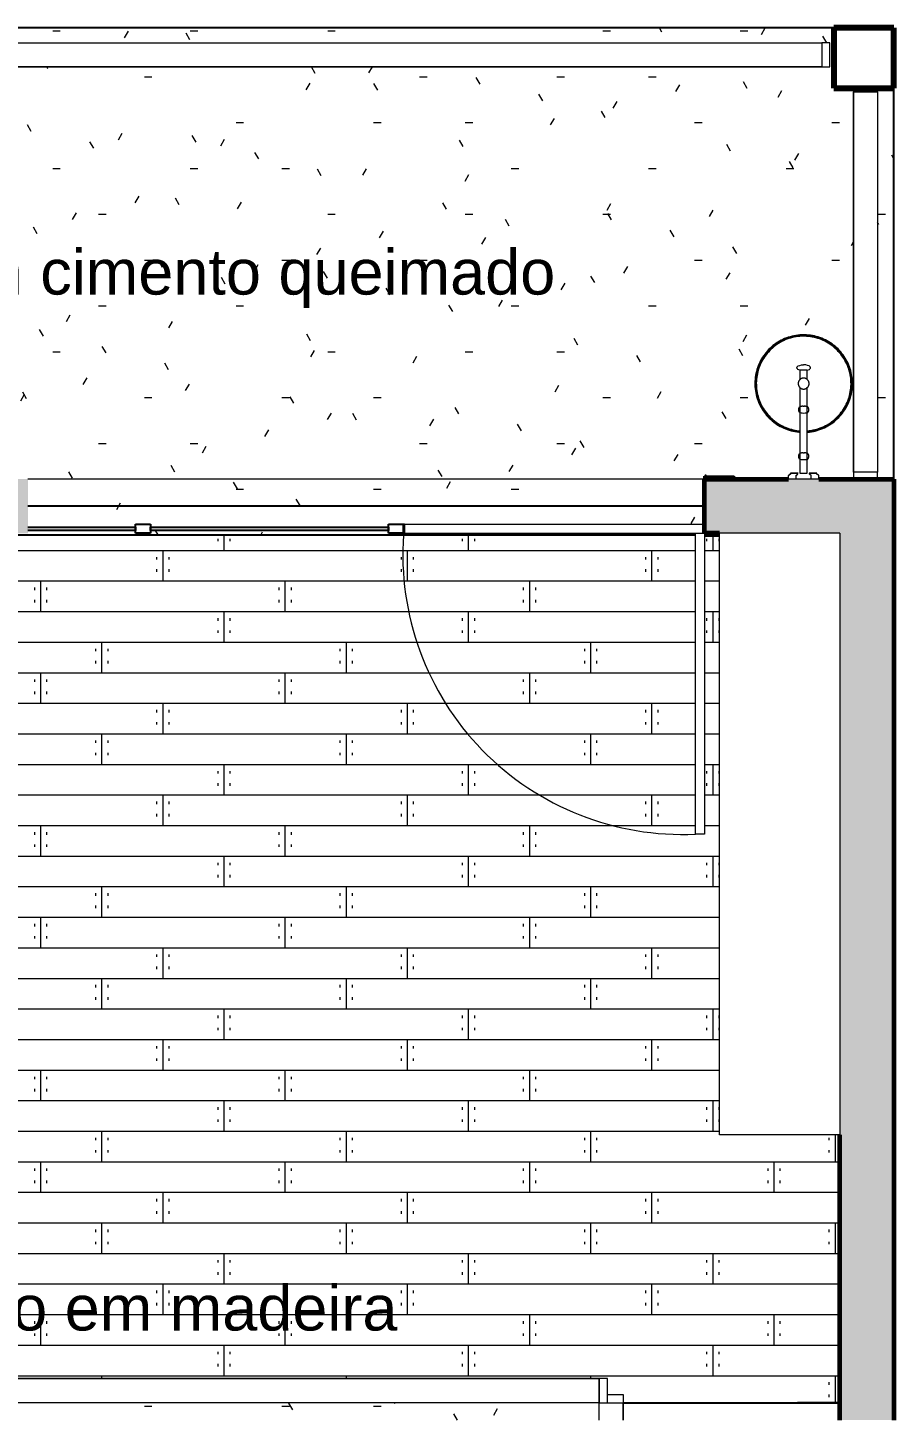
# Model space of a CAD drawing. Header units: millimetres. Extents: x -48985 to -29412, y -43090 to -3800.
# Drawn here: x -32292 to -29412, y -8428 to -3800 of the extents above; entities that cross this region are included whole.
import ezdxf

# ---------------------------------------------------------------- set-up
doc = ezdxf.new("R2010")
doc.units = ezdxf.units.MM
for name, color, linetype, lineweight in [('A-AREA', 32, 'Continuous', 9), ('A-DETL-MBND', 5, 'Continuous', 9), ('A-DOOR', 31, 'Continuous', 9), ('A-FLOR', 192, 'Continuous', 25), ('A-FLOR-PATT', 8, 'Continuous', 25), ('A-GLAZ-CWMG', 51, 'Continuous', 9), ('A-ROOF', 132, 'Continuous', 9), ('A-ROOF-PATT', 132, 'Continuous', 9), ('A-WALL', 113, 'Continuous', 25), ('A-WALL-PATT', 111, 'Continuous', 25), ('Balaústres', 7, 'Continuous', 9), ('Corrimãos superiores', 7, 'Continuous', 9), ('E-LITE-EQPM', 33, 'Continuous', 9), ('G-ANNO-TEXT', 231, 'Continuous', 9), ('I-FURN', 30, 'Continuous', 9), ('S-BEAM', 12, 'Continuous', 25), ('S-COLS', 52, 'Continuous', 25), ('S-STRS', 31, 'Continuous', 9)]:
    doc.layers.add(name, color=color, linetype=linetype, lineweight=lineweight)
doc.styles.add('Arial', font='arial.ttf', dxfattribs={"height": 150})
pattern_1 = [(0, (-27028.33, 0), (609.6, 152.4), [25.146, -432.054, 25.146, -432.054, -2438.4]), (0, (-27028.33, 0), (609.6, 152.4), [-914.4, 25.146, -889.254, 25.146, -432.054, -1066.8]), (0, (-27028.33, 0), (609.6, 152.4), [-2286, 25.146, -279.654, 25.146, -736.854]), (120, (-26799.73, 76.2), (-436.7823, 451.729), [25.146, -432.054, 25.146, -432.054, -2438.4]), (120, (-26799.73, 76.2), (-436.7823, 451.729), [-914.4, 25.146, -889.254, 25.146, -432.054, -1066.8]), (120, (-26799.73, 76.2), (-436.7823, 451.729), [-2286, 25.146, -279.654, 25.146, -736.854]), (240, (-26723.53, 381), (-172.8177, -604.129), [25.146, -432.054, 25.146, -432.054, -2438.4]), (240, (-26723.53, 381), (-172.8177, -604.129), [-914.4, 25.146, -889.254, 25.146, -432.054, -1066.8]), (240, (-26723.53, 381), (-172.8177, -604.129), [-2286, 25.146, -279.654, 25.146, -736.854])]

# ---------------------------------------------------------------- blocks, each defined once
blk = doc.blocks.new('Guarda-corpo - 8x8cm-4859784-PAGINAÇÃO DE PISO MEZANINO')
at = {"layer": 'Balaústres'}
for p, q in [((-12.5, -40), (40, -40)), ((40, -40), (40, -12.5))]:
    blk.add_line(p, q, dxfattribs=at)
blk = doc.blocks.new('Guarda-corpo - Guarda-corpo-3573188-PAGINAÇÃO DE PISO MEZANINO')
at = {"extrusion": (0, 0, -1), "zscale": -1, "rotation": 180}
blk.add_blockref('Guarda-corpo - 8x8cm-4859784-PAGINAÇÃO DE PISO MEZANINO', (3324.6, -8382.2), dxfattribs=at)
blk = doc.blocks.new('Tipo de corrimão superior - Corrimão superior_Interno_-3573205-PAGINAÇÃO DE PISO MEZANINO')
at = {"layer": 'Corrimãos superiores'}
for p, q in [((-3364.6, -8369.7), (-3284.6, -8369.7)), ((-3364.6, -8427.8), (-3364.6, -8369.7)), ((-3284.6, -8369.7), (-3284.6, -8427.8))]:
    blk.add_line(p, q, dxfattribs=at)
blk = doc.blocks.new('Tipo de corrimão superior - Corrimão superior_Interno_-V6-PAGINAÇÃO DE PISO MEZANINO')
at = {"layer": 'Corrimãos superiores'}
for p, q in [((-3364.6, -8369.7), (-3284.6, -8369.7)), ((-3364.6, -8427.8), (-3364.6, -8369.7)), ((-3284.6, -8427.8), (-3284.6, -8369.7))]:
    blk.add_line(p, q, dxfattribs=at)
blk = doc.blocks.new('Rectangular Mullion - Caibro-3577203-PAGINAÇÃO DE PISO MEZANINO')
at = {"layer": 'A-GLAZ-CWMG'}
blk.add_line((-2384.6, -6072.4), (-2383.7, -6072.4), dxfattribs=at)
blk = doc.blocks.new('Guarda-corpo - 8x8cm-4629493-PAGINAÇÃO DE PISO MEZANINO')
at = {"layer": 'Balaústres'}
for p, q in [((40, 40), (-40, 40)), ((-40, 40), (-40, 12.5))]:
    blk.add_line(p, q, dxfattribs=at)
blk = doc.blocks.new('Guarda-corpo - Guarda-corpo-3600729-PAGINAÇÃO DE PISO MEZANINO')
at = {"rotation": 269.9999999999998}
blk.add_blockref('Guarda-corpo - 8x8cm-4629493-PAGINAÇÃO DE PISO MEZANINO', (-3377.1, -8329.7), dxfattribs=at)
blk = doc.blocks.new('Tipo de corrimão superior - Corrimão superior_Interno_-3600794-PAGINAÇÃO DE PISO MEZANINO')
at = {"layer": 'Corrimãos superiores'}
for p, q in [((-7061.9, -8289.7), (-3364.6, -8289.7)), ((-3364.6, -8289.7), (-3364.6, -8369.7)), ((-3364.6, -8369.7), (-7061.9, -8369.7))]:
    blk.add_line(p, q, dxfattribs=at)
blk = doc.blocks.new('Tipo de corrimão superior - Corrimão superior_Interno_-V8-PAGINAÇÃO DE PISO MEZANINO')
at = {"layer": 'Corrimãos superiores'}
for p, q in [((-3364.6, -8289.7), (-7061.9, -8289.7)), ((-3364.6, -8369.7), (-3364.6, -8289.7)), ((-3364.6, -8369.7), (-7061.9, -8369.7))]:
    blk.add_line(p, q, dxfattribs=at)
blk = doc.blocks.new('Viga de Madeira - 14x19cm-4254779-PAGINAÇÃO DE PISO MEZANINO')
at = {"layer": 'S-BEAM'}
blk.add_line((-2564.6, -8369.8), (-2704.6, -8369.8), dxfattribs=at)
blk = doc.blocks.new('Guarda-corpo - 8x8cm-V10-PAGINAÇÃO DE PISO MEZANINO')
at = {"layer": 'Balaústres'}
for p, q in [((-40, -12.5), (-40, -40)), ((-40, -40), (40, -40)), ((40, -40), (40, -12.5))]:
    blk.add_line(p, q, dxfattribs=at)
blk = doc.blocks.new('Guarda-corpo - Guarda-corpo-3921231-PAGINAÇÃO DE PISO MEZANINO')
at = {"rotation": 89.99999999999982}
blk.add_blockref('Guarda-corpo - 8x8cm-V10-PAGINAÇÃO DE PISO MEZANINO', (-2637.1, -3889.7), dxfattribs=at)
blk = doc.blocks.new('Tipo de corrimão superior - Corrimão superior_Interno_-3921427-PAGINAÇÃO DE PISO MEZANINO')
at = {"layer": 'Corrimãos superiores'}
for p, q in [((-7019.6, -3849.7), (-2624.6, -3849.7)), ((-2624.6, -3849.7), (-2624.6, -3929.7)), ((-2624.6, -3929.7), (-7019.6, -3929.7))]:
    blk.add_line(p, q, dxfattribs=at)
blk = doc.blocks.new('Tipo de corrimão superior - Corrimão superior_Interno_-V11-PAGINAÇÃO DE PISO MEZANINO')
at = {"layer": 'Corrimãos superiores'}
for p, q in [((-7019.6, -3849.7), (-2624.6, -3849.7)), ((-2624.6, -3849.7), (-2624.6, -3929.7)), ((-7019.6, -3929.7), (-2624.6, -3929.7))]:
    blk.add_line(p, q, dxfattribs=at)
blk = doc.blocks.new('Porta inclinada - Porta inclinada Larissa-3958697-PAGINAÇÃO DE PISO MEZANINO')
at = {"layer": 'A-DOOR', "lineweight": 25}
for p, q in [((1799, 100), (1899, 100)), ((1799, -60), (1799, 100)), ((1899, 100), (1899, 90)), ((-449.3, -69.9), (-91.7, -69.9)), ((-91.7, -80.3), (-449.3, -80.3)), ((-91.7, -90), (-91.7, -60)), ((-91.7, -60), (-41.7, -60)), ((-91.7, -69.9), (-91.7, -80.3)), ((-41.7, -90), (-91.7, -90)), ((-41.7, -60), (-41.7, -90)), ((-41.7, -80.3), (-41.7, -69.9)), ((-41.7, -69.9), (750, -69.9)), ((750, -80.3), (-41.7, -80.3)), ((750, -90), (750, -60)), ((750, -60), (800, -60)), ((750, -69.9), (750, -80.3)), ((800, -90), (750, -90)), ((800, -60), (800, -90)), ((800, -90), (800, -60)), ((800, -60), (802.7, -60)), ((802.7, -90), (800, -90)), ((1799, -60), (1800, -60)), ((1850, -100), (1800, -100))]:
    blk.add_line(p, q, dxfattribs=at)
at = {"layer": 'A-DOOR'}
for p, q in [((802.7, -60), (1799, -60)), ((802.7, -60), (802.7, -90)), ((802.7, -90), (1770, -90)), ((1770, -90), (1800, -90)), ((1770, -1090), (1770, -90)), ((1799, -60), (1799, -90)), ((1800, -90), (1800, -1090)), ((1800, -1090), (1770, -1090))]:
    blk.add_line(p, q, dxfattribs=at)
blk.add_arc((1726.7, -161.6), 929.4, 175.9301, 272.6725, dxfattribs=at)
blk = doc.blocks.new('Pilar de Concreto - 20x20 cm-4229753-PAGINAÇÃO DE PISO MEZANINO')
at = {"layer": 'S-COLS', "lineweight": 80}
for p, q in [((100, 100), (-100, 100)), ((-100, 100), (-100, -100)), ((100, -100), (100, 100)), ((-100, -100), (100, -100))]:
    blk.add_line(p, q, dxfattribs=at)
blk = doc.blocks.new('estante - estante-4589433-PAGINAÇÃO DE PISO MEZANINO')
at = {"layer": 'I-FURN', "color": 55}
for p, q in [((-990, 0), (1010, 0)), ((-990, 0), (-990, -400)), ((1010, 0), (1010, -400)), ((1010, -400), (-990, -400))]:
    blk.add_line(p, q, dxfattribs=at)
blk = doc.blocks.new('Guarda-corpo - 8x8cm-V14-PAGINAÇÃO DE PISO MEZANINO')
at = {"layer": 'Balaústres'}
for p, q in [((-40, 24.9), (-40, 12.5)), ((40, 12.5), (40, 24.9))]:
    blk.add_line(p, q, dxfattribs=at)
blk = doc.blocks.new('Guarda-corpo - 8x8cm-V15-PAGINAÇÃO DE PISO MEZANINO')
at = {"layer": 'Balaústres'}
for p, q in [((-40, -12.5), (-40, -35.1)), ((40, -35.1), (40, -12.5))]:
    blk.add_line(p, q, dxfattribs=at)
blk = doc.blocks.new('Guarda-corpo - Guarda-corpo-4630530-PAGINAÇÃO DE PISO MEZANINO')
for name, p in [('Guarda-corpo - 8x8cm-V14-PAGINAÇÃO DE PISO MEZANINO', (-2479, -4024.5)), ('Guarda-corpo - 8x8cm-V15-PAGINAÇÃO DE PISO MEZANINO', (-2479, -5264.5))]:
    blk.add_blockref(name, p)
blk = doc.blocks.new('Tipo de corrimão superior - Corrimão superior_Interno_-4630711-PAGINAÇÃO DE PISO MEZANINO')
at = {"layer": 'Corrimãos superiores'}
for p, q in [((-2519, -4012), (-2439, -4012)), ((-2519, -5277), (-2519, -4012)), ((-2439, -4012), (-2439, -5277)), ((-2439, -5277), (-2519, -5277))]:
    blk.add_line(p, q, dxfattribs=at)
blk = doc.blocks.new('Tipo de corrimão superior - Corrimão superior_Interno_-V16-PAGINAÇÃO DE PISO MEZANINO')
at = {"layer": 'Corrimãos superiores'}
for p, q in [((-2439, -4012), (-2519, -4012)), ((-2519, -4012), (-2519, -5277)), ((-2439, -4012), (-2439, -5277)), ((-2439, -5277), (-2519, -5277))]:
    blk.add_line(p, q, dxfattribs=at)
blk = doc.blocks.new('Arandela Delta - Ligado-4914615-PAGINAÇÃO DE PISO MEZANINO')
at = {"layer": 'E-LITE-EQPM'}
for p, q in [((-50, 0), (-24.9, 0)), ((-50, 0), (-50, -12.2)), ((-24.9, 0), (24.9, 0)), ((-24.9, 0), (-24.9, -12.2)), ((-12.2, -20), (-12.2, -305.2)), ((0, -20), (-12.2, -20)), ((12.2, -20), (0, -20)), ((12.2, -304.4), (12.2, -20)), ((24.9, 0), (50, 0)), ((24.9, 0), (24.9, -12.2)), ((50, 0), (50, -12.2)), ((-1, -87.2), (-2.9, -87.2)), ((2.9, -64.8), (2.9, -64.8)), ((2.9, -219.8), (2.9, -219.8)), ((-1, -242.2), (-2.9, -242.2)), ((-12.2, -330.6), (-12.2, -361.6)), ((-12.2, -361.6), (0, -361.6)), ((0, -361.6), (12.2, -361.6)), ((12.2, -361.6), (12.2, -330.7))]:
    blk.add_line(p, q, dxfattribs=at)
at = {"layer": 'E-LITE-EQPM', "flags": 128}
for points in [[(-42.5, -20), (-41.2, -20), (-40, -20), (-38.8, -20), (-37.5, -20), (-36.3, -20), (-35.2, -20), (-34, -20), (-32.9, -20), (-31.8, -20), (-30.7, -20), (-29.7, -20), (-28.7, -20), (-27.7, -20), (-26.8, -20), (-25.9, -20), (-25, -20), (-24.2, -20), (-23.4, -20), (-22.7, -20), (-22, -20), (-21.4, -20), (-20.8, -20), (-20.2, -20), (-19.7, -20), (-19.3, -20), (-18.8, -20), (-18.5, -20), (-18.2, -20), (-18.1, -20)], [(-18.1, -20), (-18.4, -20), (-18.8, -20), (-19.1, -20), (-19.6, -20), (-20.1, -20), (-20.6, -20), (-21.2, -20), (-21.9, -20), (-22.5, -20), (-23.3, -20), (-24, -20), (-24.8, -20), (-25.7, -20), (-26.6, -20), (-27.5, -20), (-28.5, -20), (-29.5, -20), (-30.5, -20), (-31.5, -20), (-32.6, -20), (-33.7, -20), (-34.9, -20), (-36.1, -20), (-37.2, -20), (-38.5, -20), (-39.7, -20), (-40.9, -20), (-42.2, -20), (-42.5, -20)], [(18.1, -20), (18.4, -20), (18.8, -20), (19.1, -20), (19.6, -20), (20.1, -20), (20.6, -20), (21.2, -20), (21.9, -20), (22.5, -20), (23.3, -20), (24, -20), (24.8, -20), (25.7, -20), (26.6, -20), (27.5, -20), (28.5, -20), (29.5, -20), (30.5, -20), (31.5, -20), (32.6, -20), (33.7, -20), (34.9, -20), (36.1, -20), (37.2, -20), (38.5, -20), (39.7, -20), (40.9, -20), (42.2, -20), (42.5, -20)], [(42.5, -20), (41.2, -20), (40, -20), (38.8, -20), (37.5, -20), (36.3, -20), (35.2, -20), (34, -20), (32.9, -20), (31.8, -20), (30.7, -20), (29.7, -20), (28.7, -20), (27.7, -20), (26.8, -20), (25.9, -20), (25, -20), (24.2, -20), (23.4, -20), (22.7, -20), (22, -20), (21.4, -20), (20.8, -20), (20.2, -20), (19.7, -20), (19.3, -20), (18.8, -20), (18.5, -20), (18.2, -20), (18.1, -20)], [(-13.5, -85.1), (-13.9, -84.5), (-14.2, -83.9), (-14.5, -83.3), (-14.8, -82.7), (-15.1, -82.1), (-15.3, -81.5), (-15.5, -80.8), (-15.7, -80.2), (-15.9, -79.5), (-16, -78.8), (-16.1, -78.2), (-16.2, -77.5), (-16.2, -76.8), (-16.2, -76.1), (-16.2, -75.4), (-16.2, -74.8), (-16.1, -74.1), (-16.1, -73.4), (-15.9, -72.7), (-15.8, -72.1), (-15.6, -71.4), (-15.4, -70.8), (-15.2, -70.1), (-15, -69.5), (-14.7, -68.9), (-14.4, -68.2), (-14.1, -67.6), (-13.8, -67.1), (-13.6, -66.8)], [(0, -64.7), (-4.7, -64.9), (-8.8, -65.3), (-11.9, -65.9), (-13.5, -66.7), (-13.5, -67.5)], [(13.5, -67.5), (13.5, -66.7), (11.9, -65.9), (8.8, -65.3), (4.7, -64.9), (0, -64.7)], [(2.9, -87.2), (2.9, -87.2), (1, -87.2)], [(13.6, -66.8), (14, -67.4), (14.3, -68), (14.6, -68.6), (14.9, -69.3), (15.1, -69.9), (15.4, -70.5), (15.6, -71.2), (15.7, -71.8), (15.9, -72.5), (16, -73.2), (16.1, -73.8), (16.2, -74.5), (16.2, -75.2), (16.2, -75.9), (16.2, -76.6), (16.2, -77.2), (16.1, -77.9), (16, -78.6), (15.9, -79.3), (15.8, -79.9), (15.6, -80.6), (15.4, -81.2), (15.2, -81.9), (14.9, -82.5), (14.6, -83.1), (14.3, -83.7), (14, -84.3), (13.7, -84.9), (13.5, -85.1)], [(-13, -155.8), (-19.4, -156.4), (-25.8, -157.3), (-32.2, -158.5), (-38.6, -159.9), (-44.8, -161.6), (-51, -163.5), (-57.2, -165.7), (-63.2, -168.1), (-69.1, -170.7), (-74.9, -173.6), (-80.6, -176.7), (-86.2, -180), (-91.6, -183.6), (-96.9, -187.4), (-102, -191.4), (-107, -195.5), (-111.8, -199.9), (-116.4, -204.5), (-120.8, -209.2), (-125, -214.1), (-129.1, -219.2), (-132.9, -224.5), (-136.5, -229.8), (-139.9, -235.4), (-143.1, -241), (-146, -246.8), (-148.7, -252.7), (-151.2, -258.7), (-153.4, -264.8), (-155.4, -271), (-157.2, -277.2), (-158.6, -283.6), (-159.9, -289.9), (-160.8, -296.3), (-161.6, -302.8), (-162, -309.3), (-162.2, -315.7), (-162.2, -322.2), (-161.8, -328.7), (-161.3, -335.2), (-160.4, -341.6), (-159.3, -348), (-158, -354.4), (-156.4, -360.6), (-154.5, -366.9), (-152.4, -373), (-150.1, -379.1), (-147.5, -385), (-144.7, -390.9), (-141.7, -396.6), (-138.4, -402.2), (-134.9, -407.7), (-131.2, -413), (-127.2, -418.1), (-123.1, -423.2), (-118.8, -428), (-114.3, -432.7), (-109.6, -437.1), (-104.7, -441.4), (-99.7, -445.5), (-94.5, -449.4), (-89.1, -453.1), (-83.6, -456.5), (-78, -459.7), (-72.3, -462.8), (-66.4, -465.5), (-60.4, -468.1), (-54.3, -470.4), (-48.2, -472.4), (-42, -474.2), (-35.7, -475.8), (-29.3, -477.1), (-22.9, -478.1), (-16.5, -478.9), (-10, -479.4), (-3.5, -479.7), (0, -479.7)], [(-12.7, -158.6), (-19.1, -159.3), (-25.4, -160.2), (-31.7, -161.3), (-37.9, -162.7), (-44, -164.3), (-50.1, -166.2), (-56.1, -168.3), (-62.1, -170.7), (-67.9, -173.3), (-73.6, -176.1), (-79.2, -179.2), (-84.7, -182.5), (-90, -186), (-95.2, -189.7), (-100.2, -193.6), (-105.1, -197.7), (-109.8, -202), (-114.3, -206.5), (-118.7, -211.1), (-122.8, -216), (-126.8, -220.9), (-130.6, -226.1), (-134.1, -231.4), (-137.4, -236.8), (-140.6, -242.4), (-143.5, -248.1), (-146.1, -253.9), (-148.5, -259.7), (-150.7, -265.7), (-152.7, -271.8), (-154.4, -277.9), (-155.8, -284.2), (-157.1, -290.4), (-158, -296.7), (-158.7, -303), (-159.2, -309.4), (-159.4, -315.8), (-159.3, -322.2), (-159, -328.5), (-158.4, -334.9), (-157.6, -341.2), (-156.5, -347.5), (-155.2, -353.7), (-153.6, -359.9), (-151.8, -366), (-149.8, -372), (-147.5, -378), (-144.9, -383.8), (-142.2, -389.6), (-139.2, -395.2), (-135.9, -400.7), (-132.5, -406.1), (-128.9, -411.3), (-125, -416.4), (-120.9, -421.3), (-116.7, -426), (-112.3, -430.6), (-107.7, -435), (-102.9, -439.2), (-97.9, -443.3), (-92.8, -447.1), (-87.6, -450.7), (-82.2, -454.1), (-76.6, -457.2), (-71, -460.2), (-65.2, -462.9), (-59.4, -465.4), (-53.4, -467.7), (-47.3, -469.7), (-41.2, -471.5), (-35, -473), (-28.8, -474.3), (-22.5, -475.3), (-16.2, -476.1), (-9.8, -476.6), (-3.4, -476.8), (0, -476.9)], [(-12.6, -160.6), (-18.8, -161.3), (-25.1, -162.1), (-31.3, -163.3), (-37.4, -164.6), (-43.5, -166.3), (-49.5, -168.1), (-55.4, -170.2), (-61.3, -172.5), (-67, -175.1), (-72.7, -177.9), (-78.2, -180.9), (-83.6, -184.2), (-88.9, -187.6), (-94, -191.3), (-99, -195.1), (-103.8, -199.2), (-108.4, -203.4), (-112.9, -207.9), (-117.2, -212.5), (-121.3, -217.2), (-125.2, -222.2), (-128.9, -227.2), (-132.4, -232.5), (-135.7, -237.8), (-138.8, -243.3), (-141.7, -248.9), (-144.3, -254.7), (-146.7, -260.5), (-148.8, -266.4), (-150.8, -272.4), (-152.5, -278.4), (-153.9, -284.6), (-155.1, -290.8), (-156, -297), (-156.7, -303.2), (-157.2, -309.5), (-157.4, -315.8), (-157.3, -322.1), (-157, -328.4), (-156.4, -334.7), (-155.6, -340.9), (-154.6, -347.1), (-153.3, -353.3), (-151.7, -359.4), (-149.9, -365.4), (-147.9, -371.3), (-145.6, -377.2), (-143.1, -383), (-140.4, -388.7), (-137.4, -394.2), (-134.2, -399.7), (-130.8, -405), (-127.2, -410.1), (-123.4, -415.1), (-119.4, -420), (-115.2, -424.7), (-110.9, -429.2), (-106.3, -433.5), (-101.6, -437.7), (-96.7, -441.7), (-91.6, -445.4), (-86.5, -449), (-81.1, -452.4), (-75.7, -455.5), (-70.1, -458.4), (-64.4, -461.1), (-58.6, -463.6), (-52.7, -465.8), (-46.7, -467.8), (-40.7, -469.5), (-34.6, -471), (-28.4, -472.3), (-22.2, -473.3), (-16, -474.1), (-9.7, -474.6), (-3.4, -474.8), (0, -474.9)], [(0, -479.7), (6.5, -479.6), (13, -479.2), (19.4, -478.6), (25.8, -477.7), (32.2, -476.5), (38.6, -475.1), (44.8, -473.4), (51, -471.5), (57.2, -469.3), (63.2, -466.9), (69.1, -464.3), (74.9, -461.4), (80.6, -458.3), (86.2, -455), (91.6, -451.4), (96.9, -447.6), (102, -443.6), (107, -439.5), (111.8, -435.1), (116.4, -430.5), (120.8, -425.8), (125, -420.9), (129.1, -415.8), (132.9, -410.5), (136.5, -405.2), (139.9, -399.6), (143.1, -394), (146, -388.2), (148.7, -382.3), (151.2, -376.3), (153.4, -370.2), (155.4, -364), (157.2, -357.8), (158.6, -351.4), (159.9, -345.1), (160.8, -338.7), (161.6, -332.2), (162, -325.7), (162.2, -319.3), (162.2, -312.8), (161.8, -306.3), (161.3, -299.8), (160.4, -293.4), (159.3, -287), (158, -280.6), (156.4, -274.4), (154.5, -268.1), (152.4, -262), (150.1, -255.9), (147.5, -250), (144.7, -244.1), (141.7, -238.4), (138.4, -232.8), (134.9, -227.3), (131.2, -222), (127.2, -216.9), (123.1, -211.8), (118.8, -207), (114.3, -202.3), (109.6, -197.9), (104.7, -193.6), (99.7, -189.5), (94.5, -185.6), (89.1, -181.9), (83.6, -178.5), (78, -175.3), (72.3, -172.2), (66.4, -169.5), (60.4, -166.9), (54.3, -164.6), (48.2, -162.6), (42, -160.8), (35.7, -159.2), (29.3, -157.9), (22.9, -156.9), (16.5, -156.1), (12.2, -155.8)], [(0, -476.9), (6.4, -476.7), (12.7, -476.4), (19.1, -475.7), (25.4, -474.8), (31.7, -473.7), (37.9, -472.3), (44, -470.7), (50.1, -468.8), (56.1, -466.7), (62.1, -464.3), (67.9, -461.7), (73.6, -458.9), (79.2, -455.8), (84.7, -452.5), (90, -449), (95.2, -445.3), (100.2, -441.4), (105.1, -437.3), (109.8, -433), (114.3, -428.5), (118.7, -423.9), (122.8, -419), (126.8, -414.1), (130.6, -408.9), (134.1, -403.6), (137.4, -398.2), (140.6, -392.6), (143.5, -386.9), (146.1, -381.1), (148.5, -375.3), (150.7, -369.3), (152.7, -363.2), (154.4, -357.1), (155.8, -350.8), (157.1, -344.6), (158, -338.3), (158.7, -332), (159.2, -325.6), (159.4, -319.2), (159.3, -312.8), (159, -306.5), (158.4, -300.1), (157.6, -293.8), (156.5, -287.5), (155.2, -281.3), (153.6, -275.1), (151.8, -269), (149.8, -263), (147.5, -257), (144.9, -251.2), (142.2, -245.4), (139.2, -239.8), (135.9, -234.3), (132.5, -228.9), (128.9, -223.7), (125, -218.6), (120.9, -213.7), (116.7, -209), (112.3, -204.4), (107.7, -200), (102.9, -195.8), (97.9, -191.7), (92.8, -187.9), (87.6, -184.3), (82.2, -180.9), (76.6, -177.8), (71, -174.8), (65.2, -172.1), (59.4, -169.6), (53.4, -167.3), (47.3, -165.3), (41.2, -163.5), (35, -162), (28.8, -160.7), (22.5, -159.7), (16.2, -158.9), (12.2, -158.6)], [(0, -474.9), (6.3, -474.8), (12.6, -474.4), (18.8, -473.7), (25.1, -472.9), (31.3, -471.7), (37.4, -470.4), (43.5, -468.7), (49.5, -466.9), (55.4, -464.8), (61.3, -462.5), (67, -459.9), (72.7, -457.1), (78.2, -454.1), (83.6, -450.8), (88.9, -447.4), (94, -443.7), (99, -439.9), (103.8, -435.8), (108.4, -431.6), (112.9, -427.1), (117.2, -422.5), (121.3, -417.8), (125.2, -412.8), (128.9, -407.8), (132.4, -402.5), (135.7, -397.2), (138.8, -391.7), (141.7, -386.1), (144.3, -380.3), (146.7, -374.5), (148.8, -368.6), (150.8, -362.6), (152.5, -356.6), (153.9, -350.4), (155.1, -344.2), (156, -338), (156.7, -331.8), (157.2, -325.5), (157.4, -319.2), (157.3, -312.9), (157, -306.6), (156.4, -300.3), (155.6, -294.1), (154.6, -287.9), (153.3, -281.7), (151.7, -275.6), (149.9, -269.6), (147.9, -263.7), (145.6, -257.8), (143.1, -252), (140.4, -246.3), (137.4, -240.8), (134.2, -235.3), (130.8, -230), (127.2, -224.9), (123.4, -219.9), (119.4, -215), (115.2, -210.3), (110.9, -205.8), (106.3, -201.5), (101.6, -197.3), (96.7, -193.3), (91.6, -189.6), (86.5, -186), (81.1, -182.6), (75.7, -179.5), (70.1, -176.6), (64.4, -173.9), (58.6, -171.4), (52.7, -169.2), (46.7, -167.2), (40.7, -165.5), (34.6, -164), (28.4, -162.7), (22.2, -161.7), (16, -160.9), (12.2, -160.6)], [(-13.5, -240.1), (-13.9, -239.5), (-14.2, -238.9), (-14.5, -238.3), (-14.8, -237.7), (-15.1, -237.1), (-15.3, -236.5), (-15.5, -235.8), (-15.7, -235.2), (-15.9, -234.5), (-16, -233.8), (-16.1, -233.2), (-16.2, -232.5), (-16.2, -231.8), (-16.2, -231.1), (-16.2, -230.4), (-16.2, -229.8), (-16.1, -229.1), (-16.1, -228.4), (-15.9, -227.7), (-15.8, -227.1), (-15.6, -226.4), (-15.4, -225.8), (-15.2, -225.1), (-15, -224.5), (-14.7, -223.9), (-14.4, -223.2), (-14.1, -222.6), (-13.8, -222.1), (-13.6, -221.8)], [(0, -219.7), (-4.7, -219.9), (-8.8, -220.3), (-11.9, -220.9), (-13.5, -221.7), (-13.5, -222.5)], [(13.5, -222.5), (13.5, -221.7), (11.9, -220.9), (8.8, -220.3), (4.7, -219.9), (0, -219.7)], [(13.6, -221.8), (14, -222.4), (14.3, -223), (14.6, -223.6), (14.9, -224.3), (15.1, -224.9), (15.4, -225.5), (15.6, -226.2), (15.7, -226.8), (15.9, -227.5), (16, -228.2), (16.1, -228.8), (16.2, -229.5), (16.2, -230.2), (16.2, -230.9), (16.2, -231.6), (16.2, -232.2), (16.1, -232.9), (16, -233.6), (15.9, -234.3), (15.8, -234.9), (15.6, -235.6), (15.4, -236.2), (15.2, -236.9), (14.9, -237.5), (14.6, -238.1), (14.3, -238.7), (14, -239.3), (13.7, -239.9), (13.5, -240.1)], [(2.9, -242.2), (2.9, -242.2), (1, -242.2)], [(0, -299.3), (-0.7, -299.3), (-1.5, -299.4), (-2.2, -299.4), (-2.9, -299.5), (-3.6, -299.7), (-4.3, -299.8), (-5, -300), (-5.7, -300.2), (-6.4, -300.5), (-7.1, -300.7), (-7.8, -301), (-8.4, -301.4), (-9, -301.7), (-9.7, -302.1), (-10.3, -302.5), (-10.9, -302.9), (-11.4, -303.4), (-12, -303.8), (-12.5, -304.3), (-13.1, -304.8), (-13.6, -305.4), (-14, -305.9), (-14.5, -306.5), (-14.9, -307.1), (-15.3, -307.7), (-15.7, -308.3), (-16, -308.9), (-16.4, -309.6), (-16.7, -310.2), (-17, -310.9), (-17.2, -311.6), (-17.4, -312.3), (-17.6, -313), (-17.8, -313.7), (-17.9, -314.4), (-18, -315.1), (-18.1, -315.9), (-18.2, -316.6), (-18.2, -317.3), (-18.2, -318), (-18.2, -318.8), (-18.1, -319.5), (-18, -320.2), (-17.9, -320.9), (-17.7, -321.6), (-17.5, -322.3), (-17.3, -323), (-17.1, -323.7), (-16.8, -324.4), (-16.5, -325.1), (-16.2, -325.7), (-15.9, -326.4), (-15.5, -327), (-15.1, -327.6), (-14.7, -328.2), (-14.3, -328.8), (-13.8, -329.4), (-13.3, -329.9), (-12.8, -330.4), (-12.3, -330.9), (-11.7, -331.4), (-11.2, -331.9), (-10.6, -332.3), (-10, -332.7), (-9.4, -333.1), (-8.7, -333.5), (-8.1, -333.8), (-7.4, -334.1), (-6.8, -334.4), (-6.1, -334.6), (-5.4, -334.9), (-4.7, -335.1), (-4, -335.3), (-3.3, -335.4), (-2.6, -335.5), (-1.8, -335.6), (-1.1, -335.7), (-0.4, -335.7), (0, -335.7)], [(0, -335.7), (0.7, -335.7), (1.5, -335.6), (2.2, -335.6), (2.9, -335.5), (3.6, -335.3), (4.3, -335.2), (5, -335), (5.7, -334.8), (6.4, -334.5), (7.1, -334.3), (7.8, -334), (8.4, -333.6), (9, -333.3), (9.7, -332.9), (10.3, -332.5), (10.9, -332.1), (11.4, -331.6), (12, -331.2), (12.5, -330.7), (13.1, -330.2), (13.6, -329.6), (14, -329.1), (14.5, -328.5), (14.9, -327.9), (15.3, -327.3), (15.7, -326.7), (16, -326.1), (16.4, -325.4), (16.7, -324.8), (17, -324.1), (17.2, -323.4), (17.4, -322.7), (17.6, -322), (17.8, -321.3), (17.9, -320.6), (18, -319.9), (18.1, -319.1), (18.2, -318.4), (18.2, -317.7), (18.2, -317), (18.2, -316.2), (18.1, -315.5), (18, -314.8), (17.9, -314.1), (17.7, -313.4), (17.5, -312.7), (17.3, -312), (17.1, -311.3), (16.8, -310.6), (16.5, -309.9), (16.2, -309.3), (15.9, -308.6), (15.5, -308), (15.1, -307.4), (14.7, -306.8), (14.3, -306.2), (13.8, -305.6), (13.3, -305.1), (12.8, -304.6), (12.3, -304.1), (11.7, -303.6), (11.2, -303.1), (10.6, -302.7), (10, -302.3), (9.4, -301.9), (8.7, -301.5), (8.1, -301.2), (7.4, -300.9), (6.8, -300.6), (6.1, -300.4), (5.4, -300.1), (4.7, -299.9), (4, -299.7), (3.3, -299.6), (2.6, -299.5), (1.8, -299.4), (1.1, -299.3), (0.4, -299.3), (0, -299.3)], [(-12.2, -361.6), (-19.1, -364.6), (-20.9, -366.1), (-22.1, -367.7), (-22.4, -368.4), (-22.6, -369.1), (-22.7, -369.7), (-22.7, -370.4), (-22.5, -371.1), (-22, -372.3), (-21.1, -373.6), (-19.8, -374.9), (-17.9, -376.1), (-12.9, -378.2), (-7.1, -379.5), (0, -379.9)], [(12.2, -361.6), (19.1, -364.6), (20.9, -366.1), (22.1, -367.7), (22.4, -368.4), (22.6, -369.1), (22.7, -369.7), (22.7, -370.4), (22.5, -371.1), (22, -372.3), (21.1, -373.6), (19.8, -374.9), (17.9, -376.1), (12.9, -378.2), (7.1, -379.5), (0, -379.9)]]:
    blk.add_lwpolyline(points, dxfattribs=at)
at = {"layer": 'E-LITE-EQPM'}
for start, end in [(113.5868, 125.5252), (54.4748, 66.4132), (139.8817, 155.9068), (24.0428, 40.1183), (158.7293, 172.5), (353.8974, 15), (188.8642, 202.5), (345, 351.0249), (205.2697, 210), (330, 337.5), (234.7451, 246.7166), (293.5868, 305.605), (249.3378, 258.232)]:
    blk.add_arc((0, -317.5), 159.4, start, end, dxfattribs=at)
for points, knots in [([(-50, -12.2), (-50, -12.3), (-50, -12.4), (-50, -12.6), (-49.9, -12.8), (-49.8, -12.9), (-49.7, -13), (-49.6, -13.1), (-49.5, -13.2), (-49.4, -13.3), (-49.3, -13.4), (-49.1, -13.5), (-49, -13.5), (-48.9, -13.5)], [-1, -1, -1, -1, -0.916667, -0.833333, -0.75, -0.666667, -0.583333, -0.5, -0.416667, -0.333333, -0.25, -0.166667, 0, 0, 0, 0]), ([(-50, -12.6), (-49.9, -12.6), (-49.9, -12.8), (-49.8, -12.9), (-49.7, -13), (-49.6, -13.1), (-49.5, -13.2), (-49.4, -13.3), (-49.3, -13.4), (-49.1, -13.5), (-49, -13.5), (-48.9, -13.5)], [0.1666667, 0.1666667, 0.1666667, 0.1666667, 0.25, 0.3333333, 0.4166667, 0.5, 0.5833333, 0.6666667, 0.75, 0.8333333, 1, 1, 1, 1]), ([(-48.9, -13.5), (-48.5, -13.6), (-47.7, -13.8), (-46.8, -14.2), (-46.1, -14.7), (-45.5, -15.2), (-45.1, -15.6), (-44.8, -16), (-44.6, -16.2), (-44.4, -16.6), (-44.1, -17), (-43.8, -17.8), (-43.6, -18.6), (-43.5, -19.1)], [-1, -1, -1, -1, -0.833333, -0.666667, -0.583333, -0.5, -0.416667, -0.375, -0.333333, -0.291667, -0.25, -0.166667, 0, 0, 0, 0]), ([(-43.5, -19.1), (-43.5, -19.2), (-43.4, -19.4), (-43.3, -19.6), (-43.2, -19.7), (-43.1, -19.8), (-42.9, -19.9), (-42.7, -20), (-42.6, -20), (-42.5, -20)], [-1, -1, -1, -1, -0.833333, -0.708333, -0.583333, -0.458333, -0.333333, -0.166667, 0, 0, 0, 0]), ([(-43.5, -19.1), (-43.5, -19.2), (-43.4, -19.4), (-43.3, -19.6), (-43.2, -19.8), (-43, -19.9), (-42.8, -20), (-42.6, -20), (-42.5, -20)], [0, 0, 0, 0, 0.166667, 0.333333, 0.458333, 0.583333, 0.75, 1, 1, 1, 1]), ([(-24.9, -12.2), (-24.9, -12.3), (-24.9, -12.4), (-24.9, -12.6), (-24.8, -12.7), (-24.7, -12.9), (-24.6, -13), (-24.6, -13.1), (-24.4, -13.2), (-24.3, -13.3), (-24.2, -13.4), (-24, -13.5), (-23.9, -13.5), (-23.8, -13.5)], [-1, -1, -1, -1, -0.916667, -0.833333, -0.75, -0.666667, -0.583333, -0.5, -0.416667, -0.333333, -0.25, -0.166667, 0, 0, 0, 0]), ([(-24.9, -12.2), (-24.9, -12.3), (-24.9, -12.4), (-24.9, -12.6), (-24.8, -12.7), (-24.7, -12.9), (-24.6, -13), (-24.6, -13.1), (-24.4, -13.2), (-24.3, -13.3), (-24.2, -13.4), (-24, -13.5), (-23.9, -13.5), (-23.8, -13.5)], [-1, -1, -1, -1, -0.916667, -0.833333, -0.75, -0.666667, -0.583333, -0.5, -0.416667, -0.333333, -0.25, -0.166667, 0, 0, 0, 0]), ([(-23.8, -13.5), (-23.5, -13.6), (-22.7, -13.8), (-21.6, -14.4), (-20.8, -15), (-20.2, -15.7), (-19.7, -16.5), (-19.2, -17.6), (-19, -18.6), (-18.9, -19.1)], [-1, -1, -1, -1, -0.833333, -0.666667, -0.5, -0.416667, -0.333333, -0.166667, 0, 0, 0, 0]), ([(-18.9, -19.1), (-18.9, -19.2), (-18.9, -19.4), (-18.8, -19.6), (-18.7, -19.7), (-18.6, -19.8), (-18.5, -19.9), (-18.3, -20), (-18.2, -20), (-18.1, -20)], [-1, -1, -1, -1, -0.833333, -0.708333, -0.583333, -0.458333, -0.333333, -0.166667, 0, 0, 0, 0]), ([(-18.9, -19.1), (-18.9, -19.3), (-18.9, -19.5), (-18.7, -19.7), (-18.6, -19.8), (-18.5, -19.9), (-18.3, -20), (-18.2, -20), (-18.1, -20)], [-1, -1, -1, -1, -0.75, -0.583333, -0.458333, -0.333333, -0.166667, 0, 0, 0, 0]), ([(18.9, -19.1), (18.9, -19.3), (18.9, -19.5), (18.7, -19.7), (18.6, -19.8), (18.5, -19.9), (18.3, -20), (18.2, -20), (18.1, -20)], [-1, -1, -1, -1, -0.75, -0.583333, -0.458333, -0.333333, -0.166667, 0, 0, 0, 0]), ([(18.9, -19.1), (18.9, -19.2), (18.9, -19.4), (18.8, -19.6), (18.7, -19.7), (18.6, -19.8), (18.5, -19.9), (18.3, -20), (18.2, -20), (18.1, -20)], [-1, -1, -1, -1, -0.833333, -0.708333, -0.583333, -0.458333, -0.333333, -0.166667, 0, 0, 0, 0]), ([(23.8, -13.5), (23.4, -13.6), (22.7, -13.8), (21.8, -14.3), (21.1, -14.8), (20.7, -15.2), (20.2, -15.7), (19.9, -16.3), (19.5, -16.9), (19.2, -17.8), (19, -18.6), (18.9, -19.1)], [-1, -1, -1, -1, -0.833333, -0.666667, -0.583333, -0.5, -0.416667, -0.333333, -0.25, -0.166667, 0, 0, 0, 0]), ([(24.7, -12.9), (24.7, -12.9), (24.6, -13), (24.6, -13.1), (24.4, -13.2), (24.3, -13.3), (24.2, -13.4), (24, -13.5), (23.9, -13.5), (23.8, -13.5)], [-0.6666667, -0.6666667, -0.6666667, -0.6666667, -0.5833333, -0.5, -0.4166667, -0.3333333, -0.25, -0.1666667, 0, 0, 0, 0]), ([(24.7, -12.9), (24.7, -12.9), (24.6, -13), (24.6, -13.1), (24.4, -13.2), (24.3, -13.3), (24.2, -13.4), (24, -13.5), (23.9, -13.5), (23.8, -13.5)], [-0.6666667, -0.6666667, -0.6666667, -0.6666667, -0.5833333, -0.5, -0.4166667, -0.3333333, -0.25, -0.1666667, 0, 0, 0, 0]), ([(42.5, -20), (42.6, -20), (42.7, -20), (42.9, -19.9), (43.1, -19.8), (43.2, -19.7), (43.3, -19.6), (43.4, -19.4), (43.5, -19.2), (43.5, -19.1)], [-1, -1, -1, -1, -0.833333, -0.666667, -0.541667, -0.416667, -0.291667, -0.166667, 0, 0, 0, 0]), ([(43.5, -19.1), (43.5, -19.2), (43.4, -19.4), (43.3, -19.6), (43.2, -19.7), (43.1, -19.8), (42.9, -19.9), (42.7, -20), (42.6, -20), (42.5, -20)], [-1, -1, -1, -1, -0.833333, -0.708333, -0.583333, -0.458333, -0.333333, -0.166667, 0, 0, 0, 0]), ([(43.5, -19.1), (43.6, -18.6), (43.8, -17.8), (44.1, -17), (44.4, -16.6), (44.6, -16.2), (44.8, -16), (45.1, -15.6), (45.5, -15.2), (46.1, -14.7), (46.8, -14.2), (47.8, -13.8), (48.5, -13.6), (48.9, -13.5)], [-1, -1, -1, -1, -0.833333, -0.75, -0.708333, -0.666667, -0.625, -0.583333, -0.5, -0.416667, -0.333333, -0.166667, 0, 0, 0, 0]), ([(48.9, -13.5), (49, -13.5), (49.1, -13.5), (49.3, -13.4), (49.4, -13.3), (49.5, -13.2), (49.6, -13.1), (49.7, -13), (49.8, -12.9), (49.9, -12.8), (50, -12.6), (50, -12.4), (50, -12.3), (50, -12.2)], [-1, -1, -1, -1, -0.833333, -0.75, -0.666667, -0.583333, -0.5, -0.416667, -0.333333, -0.25, -0.166667, -0.083333, 0, 0, 0, 0]), ([(50, -12.6), (49.9, -12.6), (49.9, -12.8), (49.8, -12.9), (49.7, -13), (49.6, -13.1), (49.5, -13.2), (49.4, -13.3), (49.3, -13.4), (49.1, -13.5), (49, -13.5), (48.9, -13.5)], [-0.8333333, -0.8333333, -0.8333333, -0.8333333, -0.75, -0.6666667, -0.5833333, -0.5, -0.4166667, -0.3333333, -0.25, -0.1666667, 0, 0, 0, 0]), ([(-13.4, -84.4), (-13.5, -84.5), (-13.7, -84.8), (-13.5, -85.2), (-12.9, -85.7), (-11.9, -86), (-10.5, -86.4), (-8.8, -86.7), (-6.8, -86.9), (-4.3, -87.1), (-2.5, -87.2), (-1.3, -87.2)], [-0.5555556, -0.5555556, -0.5555556, -0.5555556, -0.5138889, -0.4444444, -0.3888889, -0.3333333, -0.2777778, -0.2222222, -0.1666667, -0.1111111, -0.0293131, -0.0293131, -0.0293131, -0.0293131]), ([(1.3, -87.2), (2.9, -87.2), (5.3, -87.1), (7.9, -86.8), (9.4, -86.6), (10.4, -86.4), (11.4, -86.2), (12.3, -85.9), (13.1, -85.5), (13.5, -85.2), (13.7, -84.9), (13.6, -84.6), (13.4, -84.4)], [-0.9706869, -0.9706869, -0.9706869, -0.9706869, -0.8611111, -0.7916667, -0.7569444, -0.7222222, -0.6875, -0.6527778, -0.5833333, -0.5486111, -0.5138889, -0.4444444, -0.4444444, -0.4444444, -0.4444444]), ([(-13.4, -239.4), (-13.5, -239.5), (-13.7, -239.8), (-13.5, -240.2), (-12.9, -240.7), (-11.9, -241), (-10.5, -241.4), (-8.8, -241.7), (-6.8, -241.9), (-4.3, -242.1), (-2.5, -242.2), (-1.3, -242.2)], [-0.5555556, -0.5555556, -0.5555556, -0.5555556, -0.5138889, -0.4444444, -0.3888889, -0.3333333, -0.2777778, -0.2222222, -0.1666667, -0.1111111, -0.0293131, -0.0293131, -0.0293131, -0.0293131]), ([(1.3, -242.2), (2.9, -242.2), (5.3, -242.1), (7.9, -241.8), (9.4, -241.6), (10.4, -241.4), (11.4, -241.2), (12.3, -240.9), (13.1, -240.5), (13.5, -240.2), (13.7, -239.9), (13.6, -239.6), (13.4, -239.4)], [-0.9706869, -0.9706869, -0.9706869, -0.9706869, -0.8611111, -0.7916667, -0.7569444, -0.7222222, -0.6875, -0.6527778, -0.5833333, -0.5486111, -0.5138889, -0.4444444, -0.4444444, -0.4444444, -0.4444444])]:
    blk.add_open_spline(points, degree=3, knots=knots, dxfattribs=at)
for points in [[(-48.9, -13.5), (-48.5, -13.6), (-47.8, -13.8), (-47, -14.1), (-46.6, -14.4)], [(24.9, -12.2), (24.9, -12.3), (24.9, -12.4), (24.9, -12.5), (24.9, -12.6)], [(24.9, -12.2), (24.9, -12.3), (24.9, -12.4), (24.9, -12.5), (24.9, -12.6)], [(48.9, -13.5), (48.5, -13.6), (47.7, -13.8), (47, -14.1), (46.6, -14.4)]]:
    blk.add_open_spline(points, degree=3, dxfattribs=at)

msp = doc.modelspace()

# ---------------------------------------------------------------- hatches: boundary and pattern name
at = {"layer": 'A-DETL-MBND'}
h = msp.add_hatch(dxfattribs=at)
h.set_pattern_fill('FP_1', color=10, style=0, pattern_type=2)
h.set_pattern_definition(pattern_1)
h.paths.add_polyline_path([(-32222.4, -8427.8), (-30392.9, -8427.8), (-30392.9, -8369.7), (-34092.9, -8369.8), (-34092.9, -8427.8), (-32281.6, -8427.8)])
at = {"layer": 'A-FLOR-PATT', "lineweight": 9}
h = msp.add_hatch(dxfattribs=at)
h.set_pattern_fill('FP_1', color=9, style=0, pattern_type=2)
h.set_pattern_definition(pattern_1)
h.paths.add_polyline_path([(-34092.9, -5485.3), (-33741.9, -5485.2), (-33741.9, -5479.7), (-34092.9, -5479.7)])
h.paths.add_polyline_path([(-30093.9, -5485.3), (-30072.9, -5485.3), (-30072.9, -5479.7), (-31092.9, -5479.7), (-31092.9, -5470), (-31884.6, -5470), (-31884.6, -5479.7), (-31934.6, -5479.7), (-31934.6, -5470), (-32292.3, -5470), (-32292.3, -5479.7), (-33289.1, -5479.7), (-33289.1, -5485.3), (-30171.6, -5485.3)])
h.paths.add_polyline_path([(-31092.9, -5459.6), (-31092.9, -5449.7), (-30043.9, -5449.7), (-30043.9, -5289.7), (-29943.9, -5289.7), (-29943.9, -5299.7), (-29762.9, -5299.7), (-29762.9, -5287.4), (-29662.9, -5288.1), (-29662.9, -5299.7), (-29547.3, -5299.7), (-29547.3, -3999.7), (-29612.9, -3999.7), (-29612.9, -3799.7), (-34092.9, -3799.7), (-34092.9, -5299.7), (-33741.9, -5299.7), (-33741.9, -5289.7), (-33289.1, -5289.7), (-33289.1, -5299.7), (-32292.3, -5299.7), (-32292.3, -5459.6), (-31934.6, -5459.6), (-31934.6, -5449.7), (-31884.6, -5449.7), (-31884.6, -5459.6), (-31234.9, -5459.6)])
h.paths.add_polyline_path([(-29412.9, -5299.7), (-29412.9, -3999.7), (-29467.3, -3999.7), (-29467.3, -5299.7)])
h.paths.add_polyline_path([(-29665.8, -5287.4), (-29665.2, -5286.9), (-29665.2, -5287.3)])
h.paths.add_polyline_path([(-29760.1, -5287.4), (-29760.7, -5286.9), (-29757.6, -5286.8)])
h.paths.add_polyline_path([(-29732.8, -5283.4), (-29733, -5281.6), (-29733.6, -5283)])
h.paths.add_polyline_path([(-29692.3, -5286.1), (-29734.8, -5285.4), (-29735.5, -5284.9), (-29736.8, -5284.1), (-29738.7, -5285.6), (-29742.9, -5286.1), (-29755.9, -5285.3), (-29759.2, -5285), (-29757.6, -5283.4), (-29756.4, -5280.5), (-29694, -5280.5), (-29692.3, -5284.4), (-29690.2, -5286.1)])
h.paths.add_polyline_path([(-29680.3, -5286.1), (-29687.8, -5285.4), (-29689.7, -5284.4), (-29690.4, -5284.9), (-29692.3, -5283), (-29692.3, -5282.3), (-29693.7, -5280.5), (-29669.5, -5280.5), (-29667.8, -5284), (-29667.4, -5285.2), (-29668.8, -5286), (-29677.9, -5286.1)])
h.paths.add_polyline_path([(-29707, -5279.7), (-29725.2, -5279.7), (-29725.2, -5233.2), (-29728.1, -5227.4), (-29728.3, -5221.6), (-29727.1, -5217.8), (-29725.2, -5213.3), (-29725.2, -5143.6), (-29739.1, -5141.9), (-29753.8, -5138.8), (-29778.6, -5130.2), (-29793.2, -5122.4), (-29809.1, -5112.4), (-29831.1, -5093.1), (-29835.4, -5088.2), (-29847.5, -5072.5), (-29855.9, -5058.3), (-29862, -5045.2), (-29869.6, -5023.1), (-29871.6, -5015.1), (-29873.8, -5002.8), (-29875.1, -4982.2), (-29872.8, -4956.2), (-29867.7, -4934.7), (-29861, -4916.4), (-29850.4, -4896.7), (-29838.3, -4879.5), (-29827, -4867.4), (-29810.8, -4853.3), (-29801.5, -4846.6), (-29776.2, -4833.1), (-29759.8, -4827.3), (-29749.4, -4824.1), (-29730.6, -4821.1), (-29709.9, -4820.1), (-29689.7, -4821.9), (-29671.7, -4825.6), (-29647.3, -4834.1), (-29629.5, -4843.7), (-29616.4, -4852.2), (-29594.8, -4871.2), (-29590.5, -4876.1), (-29578.4, -4891.8), (-29570, -4906), (-29563.9, -4919), (-29556.3, -4941.2), (-29555.1, -4945.1), (-29552, -4961.5), (-29550.8, -4982.2), (-29553.2, -5008.9), (-29557.8, -5028.5), (-29565, -5047.9), (-29575.3, -5067.3), (-29586.8, -5083.6), (-29603, -5100.8), (-29624.3, -5117.7), (-29643.3, -5128.1), (-29656.6, -5133.9), (-29666.1, -5137), (-29680.4, -5140.9), (-29700.7, -5144.4), (-29700.4, -5214.7), (-29697.9, -5219.4), (-29697.5, -5225.8), (-29698.7, -5229.6), (-29700.7, -5234), (-29700.7, -5279.7), (-29704.3, -5279.7)])
h.paths.add_polyline_path([(-30551.3, -3929.7), (-34075.4, -3929.7), (-34075.4, -3849.7), (-29625.4, -3849.7), (-29625.4, -3929.7), (-30513.4, -3929.7)])
h = msp.add_hatch(dxfattribs=at)
h.set_pattern_fill('FP_5', color=9, style=0, pattern_type=2)
h.set_pattern_definition([(0, (-31842.95, -6959.33), (0, 101.6), []), (90, (-31842.95, -6959.33), (-203.2, 203.2), [101.6, -711.2]), (90, (-31822.63, -6928.85), (-203.2, 203.2), [8.382, -32.258, 8.382, -763.778]), (90, (-31050.47, -6928.85), (-203.2, 203.2), [8.382, -32.258, 8.382, -763.778]), (90, (-31436.55, -6857.73), (-203.2, 203.2), [101.6, -711.2]), (90, (-31456.87, -6827.25), (-203.2, 203.2), [8.382, -32.258, 8.382, -763.778]), (90, (-31416.23, -6827.25), (-203.2, 203.2), [8.382, -32.258, 8.382, -763.778])])
h.paths.add_polyline_path([(-29592.9, -8369.7), (-29592.9, -7479.7), (-29992.9, -7479.7), (-29992.9, -5489.7), (-30042.9, -5489.7), (-30042.9, -6479.7), (-30072.9, -6479.7), (-30072.9, -5485.3), (-33289.1, -5485.3), (-33289.1, -5489.7), (-33687, -5490.2), (-33678.5, -5494.7), (-33670.5, -5515.4), (-33671.2, -7483.5), (-33679.6, -7501.9), (-33700.7, -7510.1), (-33923.5, -7510.4), (-33927.4, -7521.4), (-33926.1, -7523.7), (-33929.3, -7527.5), (-33925.7, -7530.4), (-33924.1, -7533.7), (-33920.9, -7558), (-33944.4, -7558), (-33941.2, -7533.7), (-33939, -7529.8), (-33936.5, -7527), (-33939.4, -7522.8), (-33939.2, -7521.5), (-33948.4, -7514.8), (-33954.6, -7510.1), (-34030.4, -7510.5), (-34045.3, -7522.1), (-34044.7, -7523.7), (-34048, -7527.5), (-34044.3, -7530.4), (-34042.8, -7533.7), (-34039.5, -7558), (-34063, -7558), (-34059.8, -7533.7), (-34057.7, -7529.8), (-34055.1, -7527), (-34058.1, -7522.9), (-34056.5, -7521.1), (-34058.4, -7517), (-34061.1, -7510.1), (-34068.8, -7509.4), (-34087.2, -7501), (-34092.9, -7489.7), (-34092.9, -8289.7), (-30365.4, -8289.7), (-30365.4, -8342.2), (-30312.9, -8342.2), (-30312.9, -8369.7), (-29715.8, -8369.7)])
h.paths.add_polyline_path([(-34078.5, -5489.7), (-34076.7, -5489.3), (-34067.4, -5485.3), (-34092.9, -5485.9), (-34092.9, -5489.7), (-34078.8, -5489.7)])
at = {"layer": 'A-ROOF-PATT'}
h = msp.add_hatch(dxfattribs=at)
h.set_pattern_fill('FP_4', color=256, style=0, pattern_type=2)
h.set_pattern_definition([(180, (-27089.29, 164.45), (-3e-14, -218.959), [30.48, -121.92]), (223.766, (-27028.325, 208.246), (-152.3984, -218.9679), [42.206, -590.885]), (316.234, (-27180.725, 208.246), (152.3984, -218.9679), [42.206, -590.885]), (205.59, (-27058.805, 179.05), (-304.8017, -218.9575), [33.795, -473.132]), (154.41, (-27119.765, 164.454), (-304.8017, 218.9575), [33.795, -473.125]), (270, (-27028.33, 208.25), (152.4, 9e-15), [])])
h.paths.add_polyline_path([(-29412.9, -7589.7), (-29412, -7589.7), (-29412, -6089.7), (-29412.9, -6089.7), (-29412.9, -7559.9)])
h = msp.add_hatch(dxfattribs=at)
h.set_pattern_fill('FP_3', color=256, style=0, pattern_type=2)
h.set_pattern_definition([(180, (-27089.29, 315.83), (-3e-14, -218.959), [30.48, -121.92]), (223.766, (-27028.325, 359.62), (-152.3984, -218.9679), [42.206, -590.885]), (316.234, (-27180.725, 359.62), (152.3984, -218.9679), [42.206, -590.885]), (205.59, (-27058.805, 330.43), (-304.8017, -218.9575), [33.795, -473.132]), (154.41, (-27119.765, 315.83), (-304.8017, 218.9575), [33.795, -473.125]), (270, (-27028.33, 359.62), (152.4, 9e-15), [])])
h.paths.add_polyline_path([(-29412.9, -8427.8), (-29412, -8427.8), (-29412, -7589.7), (-29412.9, -7589.7), (-29412.9, -8138.5)])
at = {"layer": 'A-WALL-PATT'}
h = msp.add_hatch(color=256, dxfattribs=at)
h.paths.add_polyline_path([(-33057.9, -5479.7), (-32292.3, -5479.7), (-32292.3, -5299.7), (-33543.8, -5299.7), (-33543.8, -5479.7), (-33361.7, -5479.7)])
h.paths.add_polyline_path([(-29412.9, -5479.7), (-29412.9, -5299.7), (-30042.9, -5299.7), (-30042.9, -5479.7), (-29563.9, -5479.7)])
msp.add_hatch(color=256, dxfattribs=at).paths.add_polyline_path([(-29549.5, -8427.8), (-29412.9, -8427.8), (-29412.9, -5479.7), (-29592.9, -5479.7), (-29592.9, -8427.8)])

# ---------------------------------------------------------------- linework, layer by layer
at = {"layer": 'A-AREA'}
for p, q in [((-34092.9, -3799.7), (-29612.9, -3799.7)), ((-29412.9, -3999.7), (-29412.9, -5299.7)), ((-30043.9, -5299.7), (-32292.3, -5299.7)), ((-30312.9, -8369.7), (-29592.9, -8369.7))]:
    msp.add_line(p, q, dxfattribs=at)
at = {"layer": 'A-FLOR'}
for p, q in [((-29612.9, -3799.7), (-34092.9, -3799.7)), ((-29412.9, -5299.7), (-29412.9, -3999.7)), ((-33289.1, -5485.3), (-30072.9, -5485.3)), ((-30312.9, -8369.7), (-29592.9, -8369.7))]:
    msp.add_line(p, q, dxfattribs=at)
at = {"layer": 'A-ROOF'}
for p, q in [((-29412, -6089.7), (-29412.9, -6089.7)), ((-29412, -7589.7), (-29412.9, -7589.7))]:
    msp.add_line(p, q, dxfattribs=at)
at = {"layer": 'A-WALL', "lineweight": 60}
for p, q in [((-30042.9, -5299.7), (-29762.9, -5299.7)), ((-30042.9, -5479.7), (-30042.9, -5299.7)), ((-29662.9, -5299.7), (-29412.9, -5299.7)), ((-29412.9, -5299.7), (-29412.9, -8427.8)), ((-29992.9, -5479.7), (-30042.9, -5479.7)), ((-29592.9, -8427.8), (-29592.9, -7479.7))]:
    msp.add_line(p, q, dxfattribs=at)
at = {"layer": 'A-WALL'}
msp.add_line((-30042.9, -5389.7), (-32292.3, -5389.7), dxfattribs=at)
at = {"layer": 'S-STRS'}
msp.add_line((-30312.9, -8369.7), (-29592.9, -8369.7), dxfattribs=at)

# ---------------------------------------------------------------- block references
at = {"layer": 'A-DOOR'}
msp.add_blockref('Porta inclinada - Porta inclinada Larissa-3958697-PAGINAÇÃO DE PISO MEZANINO', (-31842.9, -5389.7), dxfattribs=at)
at = {"layer": 'A-GLAZ-CWMG'}
msp.add_blockref('Rectangular Mullion - Caibro-3577203-PAGINAÇÃO DE PISO MEZANINO', (-27028.3, 0), dxfattribs=at)
at = {"layer": 'Balaústres'}
for name in ['Guarda-corpo - Guarda-corpo-3921231-PAGINAÇÃO DE PISO MEZANINO', 'Guarda-corpo - Guarda-corpo-4630530-PAGINAÇÃO DE PISO MEZANINO', 'Guarda-corpo - Guarda-corpo-3600729-PAGINAÇÃO DE PISO MEZANINO', 'Guarda-corpo - Guarda-corpo-3573188-PAGINAÇÃO DE PISO MEZANINO']:
    msp.add_blockref(name, (-27028.3, 0), dxfattribs=at)
at = {"layer": 'Corrimãos superiores'}
for name in ['Tipo de corrimão superior - Corrimão superior_Interno_-3921427-PAGINAÇÃO DE PISO MEZANINO', 'Tipo de corrimão superior - Corrimão superior_Interno_-V11-PAGINAÇÃO DE PISO MEZANINO', 'Tipo de corrimão superior - Corrimão superior_Interno_-4630711-PAGINAÇÃO DE PISO MEZANINO', 'Tipo de corrimão superior - Corrimão superior_Interno_-V16-PAGINAÇÃO DE PISO MEZANINO', 'Tipo de corrimão superior - Corrimão superior_Interno_-3600794-PAGINAÇÃO DE PISO MEZANINO', 'Tipo de corrimão superior - Corrimão superior_Interno_-V8-PAGINAÇÃO DE PISO MEZANINO', 'Tipo de corrimão superior - Corrimão superior_Interno_-3573205-PAGINAÇÃO DE PISO MEZANINO', 'Tipo de corrimão superior - Corrimão superior_Interno_-V6-PAGINAÇÃO DE PISO MEZANINO']:
    msp.add_blockref(name, (-27028.3, 0), dxfattribs=at)
at = {"layer": 'E-LITE-EQPM', "rotation": 180}
msp.add_blockref('Arandela Delta - Ligado-4914615-PAGINAÇÃO DE PISO MEZANINO', (-29712.9, -5299.7), dxfattribs=at)
at = {"layer": 'I-FURN', "color": 55, "rotation": 269.9999999999997}
msp.add_blockref('estante - estante-4589433-PAGINAÇÃO DE PISO MEZANINO', (-29592.9, -6469.7), dxfattribs=at)
at = {"layer": 'S-BEAM'}
msp.add_blockref('Viga de Madeira - 14x19cm-4254779-PAGINAÇÃO DE PISO MEZANINO', (-27028.3, 0), dxfattribs=at)
at = {"layer": 'S-COLS'}
msp.add_blockref('Pilar de Concreto - 20x20 cm-4229753-PAGINAÇÃO DE PISO MEZANINO', (-29512.9, -3899.7), dxfattribs=at)

# ---------------------------------------------------------------- texts
at = {"layer": 'G-ANNO-TEXT', "color": 7, "char_height": 150, "attachment_point": 1, "style": 'Arial'}
for s, insert, width in [('Piso em cimento queimado', (-33066, -4536.2), 3144.619), ('Piso em madeira', (-32635.5, -7979.8), 1954.113)]:
    msp.add_mtext(s, dxfattribs=dict(at, insert=insert, width=width))

doc.saveas('drawing.dxf')
